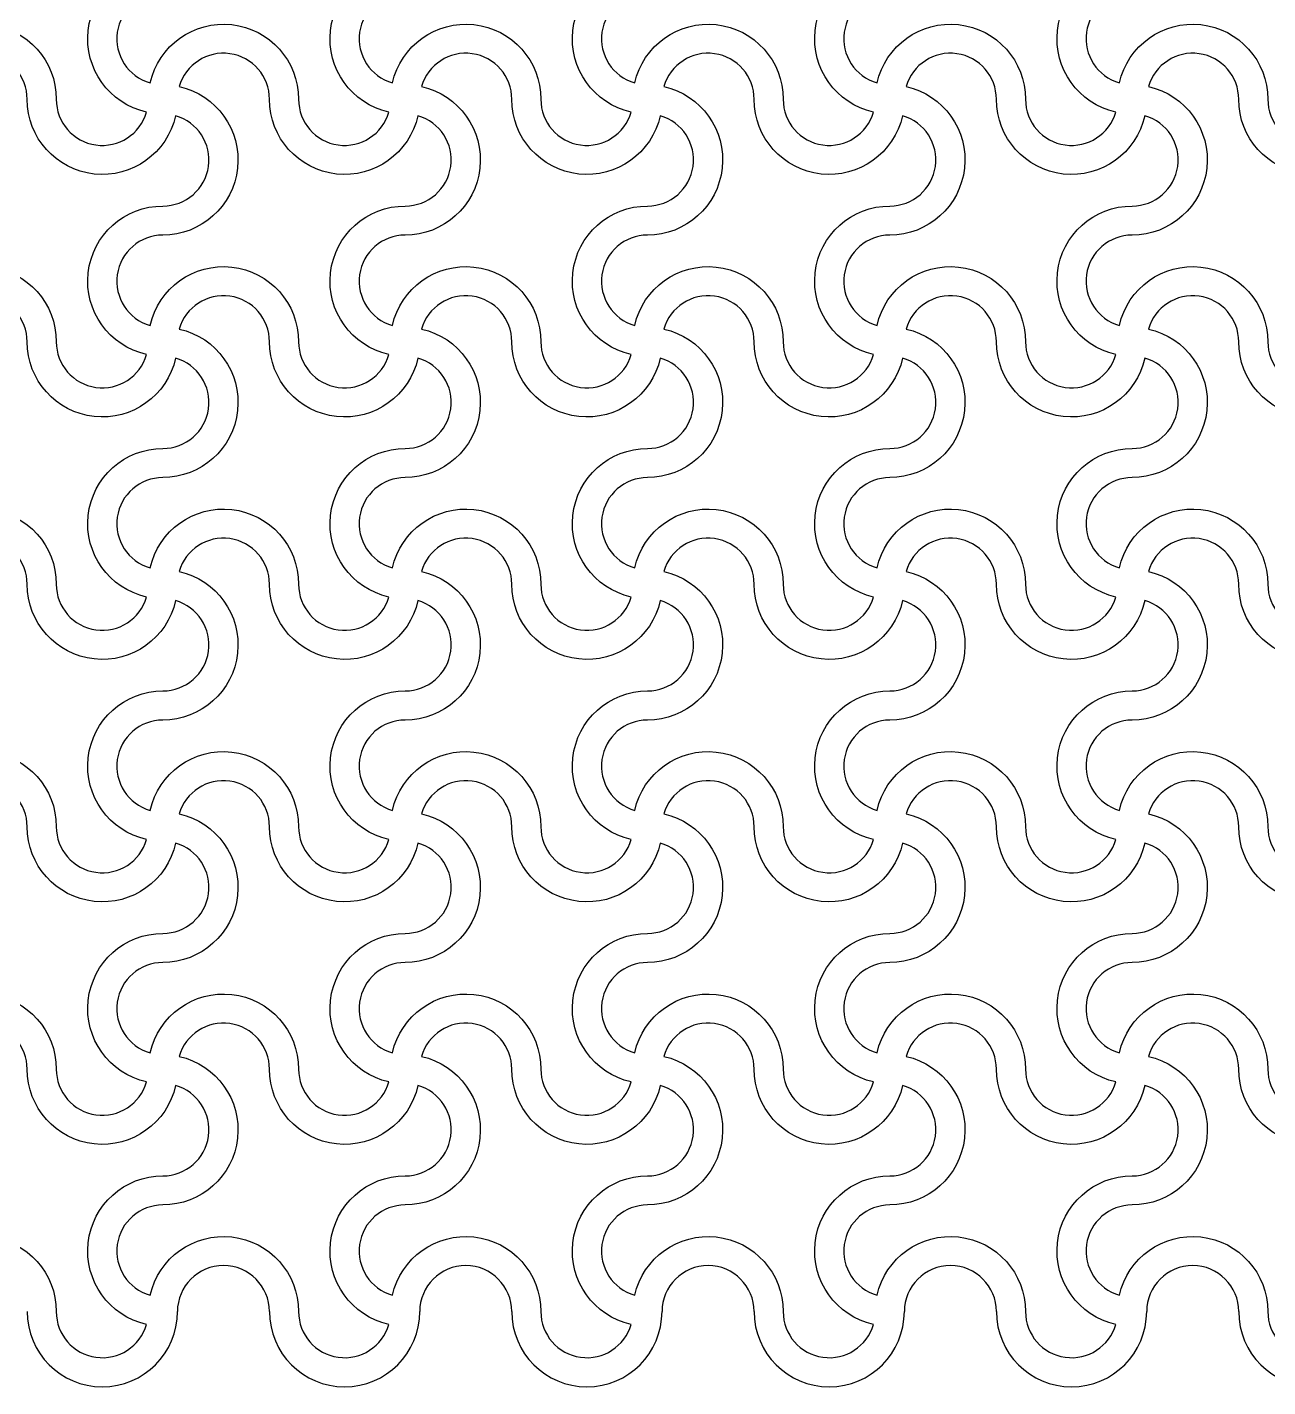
# Model space of a CAD drawing. Header units: millimetres. Extents: x 24 to 345, y 12 to 201.
# Drawn here: x 50.971 to 53.019, y 28.97 to 31.213 of the extents above; entities that cross this region are included whole.
import ezdxf

# ---------------------------------------------------------------- set-up
doc = ezdxf.new("R2010")
doc.units = ezdxf.units.MM
doc.header["$MEASUREMENT"] = 0
doc.layers.add('5th metal (rf+ground)', color=240, linetype='Continuous')

msp = doc.modelspace()

# ---------------------------------------------------------------- linework, layer by layer
at = {"layer": '5th metal (rf+ground)'}
for points in [[(51.21633, 31.46724, -0.8959788), (50.9713, 31.49421, 0.8687853), (50.82227, 31.51524, -0.8959788), (50.7953, 31.27021, 0.8687853), (50.77427, 31.12118, -0.8959788), (51.0193, 31.09421, 0.8687853), (51.16833, 31.07318, -0.8959788), (51.1953, 31.31821, 0.8687853)], [(51.21633, 31.46724, -0.8959788), (50.9713, 31.49421, 0.8687853), (50.82227, 31.51524, -0.8959788), (50.7953, 31.27021, 0.8687853), (50.77427, 31.12118, -0.8959788), (51.0193, 31.09421, 0.8687853), (51.16833, 31.07318, -0.8959788), (51.1953, 31.31821, 0.8687853)], [(51.21633, 31.46724, -0.8959788), (50.9713, 31.49421, 0.8687853), (50.82227, 31.51524, -0.8959788), (50.7953, 31.27021, 0.8687853), (50.77427, 31.12118, -0.8959788), (51.0193, 31.09421, 0.8687853), (51.16833, 31.07318, -0.8959788), (51.1953, 31.31821, 0.8687853)], [(51.21633, 31.46724, -0.8959788), (50.9713, 31.49421, 0.8687853), (50.82227, 31.51524, -0.8959788), (50.7953, 31.27021, 0.8687853), (50.77427, 31.12118, -0.8959788), (51.0193, 31.09421, 0.8687853), (51.16833, 31.07318, -0.8959788), (51.1953, 31.31821, 0.8687853)], [(51.61633, 31.46724, -0.8959788), (51.3713, 31.49421, 0.8687853), (51.22227, 31.51524, -0.8959788), (51.1953, 31.27021, 0.8687853), (51.17427, 31.12118, -0.8959788), (51.4193, 31.09421, 0.8687853), (51.56833, 31.07318, -0.8959788), (51.5953, 31.31821, 0.8687853)], [(51.61633, 31.46724, -0.8959788), (51.3713, 31.49421, 0.8687853), (51.22227, 31.51524, -0.8959788), (51.1953, 31.27021, 0.8687853), (51.17427, 31.12118, -0.8959788), (51.4193, 31.09421, 0.8687853), (51.56833, 31.07318, -0.8959788), (51.5953, 31.31821, 0.8687853)], [(51.61633, 31.46724, -0.8959788), (51.3713, 31.49421, 0.8687853), (51.22227, 31.51524, -0.8959788), (51.1953, 31.27021, 0.8687853), (51.17427, 31.12118, -0.8959788), (51.4193, 31.09421, 0.8687853), (51.56833, 31.07318, -0.8959788), (51.5953, 31.31821, 0.8687853)], [(51.61633, 31.46724, -0.8959788), (51.3713, 31.49421, 0.8687853), (51.22227, 31.51524, -0.8959788), (51.1953, 31.27021, 0.8687853), (51.17427, 31.12118, -0.8959788), (51.4193, 31.09421, 0.8687853), (51.56833, 31.07318, -0.8959788), (51.5953, 31.31821, 0.8687853)], [(52.01633, 31.46724, -0.8959788), (51.7713, 31.49421, 0.8687853), (51.62227, 31.51524, -0.8959788), (51.5953, 31.27021, 0.8687853), (51.57427, 31.12118, -0.8959788), (51.8193, 31.09421, 0.8687853), (51.96833, 31.07318, -0.8959788), (51.9953, 31.31821, 0.8687853)], [(52.01633, 31.46724, -0.8959788), (51.7713, 31.49421, 0.8687853), (51.62227, 31.51524, -0.8959788), (51.5953, 31.27021, 0.8687853), (51.57427, 31.12118, -0.8959788), (51.8193, 31.09421, 0.8687853), (51.96833, 31.07318, -0.8959788), (51.9953, 31.31821, 0.8687853)], [(52.01633, 31.46724, -0.8959788), (51.7713, 31.49421, 0.8687853), (51.62227, 31.51524, -0.8959788), (51.5953, 31.27021, 0.8687853), (51.57427, 31.12118, -0.8959788), (51.8193, 31.09421, 0.8687853), (51.96833, 31.07318, -0.8959788), (51.9953, 31.31821, 0.8687853)], [(52.01633, 31.46724, -0.8959788), (51.7713, 31.49421, 0.8687853), (51.62227, 31.51524, -0.8959788), (51.5953, 31.27021, 0.8687853), (51.57427, 31.12118, -0.8959788), (51.8193, 31.09421, 0.8687853), (51.96833, 31.07318, -0.8959788), (51.9953, 31.31821, 0.8687853)], [(52.41633, 31.46724, -0.8959788), (52.1713, 31.49421, 0.8687853), (52.02227, 31.51524, -0.8959788), (51.9953, 31.27021, 0.8687853), (51.97427, 31.12118, -0.8959788), (52.2193, 31.09421, 0.8687853), (52.36833, 31.07318, -0.8959788), (52.3953, 31.31821, 0.8687853)], [(52.41633, 31.46724, -0.8959788), (52.1713, 31.49421, 0.8687853), (52.02227, 31.51524, -0.8959788), (51.9953, 31.27021, 0.8687853), (51.97427, 31.12118, -0.8959788), (52.2193, 31.09421, 0.8687853), (52.36833, 31.07318, -0.8959788), (52.3953, 31.31821, 0.8687853)], [(52.41633, 31.46724, -0.8959788), (52.1713, 31.49421, 0.8687853), (52.02227, 31.51524, -0.8959788), (51.9953, 31.27021, 0.8687853), (51.97427, 31.12118, -0.8959788), (52.2193, 31.09421, 0.8687853), (52.36833, 31.07318, -0.8959788), (52.3953, 31.31821, 0.8687853)], [(52.41633, 31.46724, -0.8959788), (52.1713, 31.49421, 0.8687853), (52.02227, 31.51524, -0.8959788), (51.9953, 31.27021, 0.8687853), (51.97427, 31.12118, -0.8959788), (52.2193, 31.09421, 0.8687853), (52.36833, 31.07318, -0.8959788), (52.3953, 31.31821, 0.8687853)], [(52.81633, 31.46724, -0.8959788), (52.5713, 31.49421, 0.8687853), (52.42227, 31.51524, -0.8959788), (52.3953, 31.27021, 0.8687853), (52.37427, 31.12118, -0.8959788), (52.6193, 31.09421, 0.8687853), (52.76833, 31.07318, -0.8959788), (52.7953, 31.31821, 0.8687853)], [(52.81633, 31.46724, -0.8959788), (52.5713, 31.49421, 0.8687853), (52.42227, 31.51524, -0.8959788), (52.3953, 31.27021, 0.8687853), (52.37427, 31.12118, -0.8959788), (52.6193, 31.09421, 0.8687853), (52.76833, 31.07318, -0.8959788), (52.7953, 31.31821, 0.8687853)], [(52.81633, 31.46724, -0.8959788), (52.5713, 31.49421, 0.8687853), (52.42227, 31.51524, -0.8959788), (52.3953, 31.27021, 0.8687853), (52.37427, 31.12118, -0.8959788), (52.6193, 31.09421, 0.8687853), (52.76833, 31.07318, -0.8959788), (52.7953, 31.31821, 0.8687853)], [(52.81633, 31.46724, -0.8959788), (52.5713, 31.49421, 0.8687853), (52.42227, 31.51524, -0.8959788), (52.3953, 31.27021, 0.8687853), (52.37427, 31.12118, -0.8959788), (52.6193, 31.09421, 0.8687853), (52.76833, 31.07318, -0.8959788), (52.7953, 31.31821, 0.8687853)], [(53.21633, 31.46724, -0.8959788), (52.9713, 31.49421, 0.8687853), (52.82227, 31.51524, -0.8959788), (52.7953, 31.27021, 0.8687853), (52.77427, 31.12118, -0.8959788), (53.0193, 31.09421, 0.8687853), (53.16833, 31.07318, -0.8959788), (53.1953, 31.31821, 0.8687853)], [(53.21633, 31.46724, -0.8959788), (52.9713, 31.49421, 0.8687853), (52.82227, 31.51524, -0.8959788), (52.7953, 31.27021, 0.8687853), (52.77427, 31.12118, -0.8959788), (53.0193, 31.09421, 0.8687853), (53.16833, 31.07318, -0.8959788), (53.1953, 31.31821, 0.8687853)], [(53.21633, 31.46724, -0.8959788), (52.9713, 31.49421, 0.8687853), (52.82227, 31.51524, -0.8959788), (52.7953, 31.27021, 0.8687853), (52.77427, 31.12118, -0.8959788), (53.0193, 31.09421, 0.8687853), (53.16833, 31.07318, -0.8959788), (53.1953, 31.31821, 0.8687853)], [(53.21633, 31.46724, -0.8959788), (52.9713, 31.49421, 0.8687853), (52.82227, 31.51524, -0.8959788), (52.7953, 31.27021, 0.8687853), (52.77427, 31.12118, -0.8959788), (53.0193, 31.09421, 0.8687853), (53.16833, 31.07318, -0.8959788), (53.1953, 31.31821, 0.8687853)], [(51.21633, 31.06724, -0.8959788), (50.9713, 31.09421, 0.8687853), (50.82227, 31.11524, -0.8959788), (50.7953, 30.87021, 0.8687853), (50.77427, 30.72118, -0.8959788), (51.0193, 30.69421, 0.8687853), (51.16833, 30.67318, -0.8959788), (51.1953, 30.91821, 0.8687853)], [(51.21633, 31.06724, -0.8959788), (50.9713, 31.09421, 0.8687853), (50.82227, 31.11524, -0.8959788), (50.7953, 30.87021, 0.8687853), (50.77427, 30.72118, -0.8959788), (51.0193, 30.69421, 0.8687853), (51.16833, 30.67318, -0.8959788), (51.1953, 30.91821, 0.8687853)], [(51.21633, 31.06724, -0.8959788), (50.9713, 31.09421, 0.8687853), (50.82227, 31.11524, -0.8959788), (50.7953, 30.87021, 0.8687853), (50.77427, 30.72118, -0.8959788), (51.0193, 30.69421, 0.8687853), (51.16833, 30.67318, -0.8959788), (51.1953, 30.91821, 0.8687853)], [(51.21633, 31.06724, -0.8959788), (50.9713, 31.09421, 0.8687853), (50.82227, 31.11524, -0.8959788), (50.7953, 30.87021, 0.8687853), (50.77427, 30.72118, -0.8959788), (51.0193, 30.69421, 0.8687853), (51.16833, 30.67318, -0.8959788), (51.1953, 30.91821, 0.8687853)], [(51.61633, 31.06724, -0.8959788), (51.3713, 31.09421, 0.8687853), (51.22227, 31.11524, -0.8959788), (51.1953, 30.87021, 0.8687853), (51.17427, 30.72118, -0.8959788), (51.4193, 30.69421, 0.8687853), (51.56833, 30.67318, -0.8959788), (51.5953, 30.91821, 0.8687853)], [(51.61633, 31.06724, -0.8959788), (51.3713, 31.09421, 0.8687853), (51.22227, 31.11524, -0.8959788), (51.1953, 30.87021, 0.8687853), (51.17427, 30.72118, -0.8959788), (51.4193, 30.69421, 0.8687853), (51.56833, 30.67318, -0.8959788), (51.5953, 30.91821, 0.8687853)], [(51.61633, 31.06724, -0.8959788), (51.3713, 31.09421, 0.8687853), (51.22227, 31.11524, -0.8959788), (51.1953, 30.87021, 0.8687853), (51.17427, 30.72118, -0.8959788), (51.4193, 30.69421, 0.8687853), (51.56833, 30.67318, -0.8959788), (51.5953, 30.91821, 0.8687853)], [(51.61633, 31.06724, -0.8959788), (51.3713, 31.09421, 0.8687853), (51.22227, 31.11524, -0.8959788), (51.1953, 30.87021, 0.8687853), (51.17427, 30.72118, -0.8959788), (51.4193, 30.69421, 0.8687853), (51.56833, 30.67318, -0.8959788), (51.5953, 30.91821, 0.8687853)], [(52.01633, 31.06724, -0.8959788), (51.7713, 31.09421, 0.8687853), (51.62227, 31.11524, -0.8959788), (51.5953, 30.87021, 0.8687853), (51.57427, 30.72118, -0.8959788), (51.8193, 30.69421, 0.8687853), (51.96833, 30.67318, -0.8959788), (51.9953, 30.91821, 0.8687853)], [(52.01633, 31.06724, -0.8959788), (51.7713, 31.09421, 0.8687853), (51.62227, 31.11524, -0.8959788), (51.5953, 30.87021, 0.8687853), (51.57427, 30.72118, -0.8959788), (51.8193, 30.69421, 0.8687853), (51.96833, 30.67318, -0.8959788), (51.9953, 30.91821, 0.8687853)], [(52.01633, 31.06724, -0.8959788), (51.7713, 31.09421, 0.8687853), (51.62227, 31.11524, -0.8959788), (51.5953, 30.87021, 0.8687853), (51.57427, 30.72118, -0.8959788), (51.8193, 30.69421, 0.8687853), (51.96833, 30.67318, -0.8959788), (51.9953, 30.91821, 0.8687853)], [(52.01633, 31.06724, -0.8959788), (51.7713, 31.09421, 0.8687853), (51.62227, 31.11524, -0.8959788), (51.5953, 30.87021, 0.8687853), (51.57427, 30.72118, -0.8959788), (51.8193, 30.69421, 0.8687853), (51.96833, 30.67318, -0.8959788), (51.9953, 30.91821, 0.8687853)], [(52.41633, 31.06724, -0.8959788), (52.1713, 31.09421, 0.8687853), (52.02227, 31.11524, -0.8959788), (51.9953, 30.87021, 0.8687853), (51.97427, 30.72118, -0.8959788), (52.2193, 30.69421, 0.8687853), (52.36833, 30.67318, -0.8959788), (52.3953, 30.91821, 0.8687853)], [(52.41633, 31.06724, -0.8959788), (52.1713, 31.09421, 0.8687853), (52.02227, 31.11524, -0.8959788), (51.9953, 30.87021, 0.8687853), (51.97427, 30.72118, -0.8959788), (52.2193, 30.69421, 0.8687853), (52.36833, 30.67318, -0.8959788), (52.3953, 30.91821, 0.8687853)], [(52.41633, 31.06724, -0.8959788), (52.1713, 31.09421, 0.8687853), (52.02227, 31.11524, -0.8959788), (51.9953, 30.87021, 0.8687853), (51.97427, 30.72118, -0.8959788), (52.2193, 30.69421, 0.8687853), (52.36833, 30.67318, -0.8959788), (52.3953, 30.91821, 0.8687853)], [(52.41633, 31.06724, -0.8959788), (52.1713, 31.09421, 0.8687853), (52.02227, 31.11524, -0.8959788), (51.9953, 30.87021, 0.8687853), (51.97427, 30.72118, -0.8959788), (52.2193, 30.69421, 0.8687853), (52.36833, 30.67318, -0.8959788), (52.3953, 30.91821, 0.8687853)], [(52.81633, 31.06724, -0.8959788), (52.5713, 31.09421, 0.8687853), (52.42227, 31.11524, -0.8959788), (52.3953, 30.87021, 0.8687853), (52.37427, 30.72118, -0.8959788), (52.6193, 30.69421, 0.8687853), (52.76833, 30.67318, -0.8959788), (52.7953, 30.91821, 0.8687853)], [(52.81633, 31.06724, -0.8959788), (52.5713, 31.09421, 0.8687853), (52.42227, 31.11524, -0.8959788), (52.3953, 30.87021, 0.8687853), (52.37427, 30.72118, -0.8959788), (52.6193, 30.69421, 0.8687853), (52.76833, 30.67318, -0.8959788), (52.7953, 30.91821, 0.8687853)], [(52.81633, 31.06724, -0.8959788), (52.5713, 31.09421, 0.8687853), (52.42227, 31.11524, -0.8959788), (52.3953, 30.87021, 0.8687853), (52.37427, 30.72118, -0.8959788), (52.6193, 30.69421, 0.8687853), (52.76833, 30.67318, -0.8959788), (52.7953, 30.91821, 0.8687853)], [(52.81633, 31.06724, -0.8959788), (52.5713, 31.09421, 0.8687853), (52.42227, 31.11524, -0.8959788), (52.3953, 30.87021, 0.8687853), (52.37427, 30.72118, -0.8959788), (52.6193, 30.69421, 0.8687853), (52.76833, 30.67318, -0.8959788), (52.7953, 30.91821, 0.8687853)], [(53.21633, 31.06724, -0.8959788), (52.9713, 31.09421, 0.8687853), (52.82227, 31.11524, -0.8959788), (52.7953, 30.87021, 0.8687853), (52.77427, 30.72118, -0.8959788), (53.0193, 30.69421, 0.8687853), (53.16833, 30.67318, -0.8959788), (53.1953, 30.91821, 0.8687853)], [(53.21633, 31.06724, -0.8959788), (52.9713, 31.09421, 0.8687853), (52.82227, 31.11524, -0.8959788), (52.7953, 30.87021, 0.8687853), (52.77427, 30.72118, -0.8959788), (53.0193, 30.69421, 0.8687853), (53.16833, 30.67318, -0.8959788), (53.1953, 30.91821, 0.8687853)], [(53.21633, 31.06724, -0.8959788), (52.9713, 31.09421, 0.8687853), (52.82227, 31.11524, -0.8959788), (52.7953, 30.87021, 0.8687853), (52.77427, 30.72118, -0.8959788), (53.0193, 30.69421, 0.8687853), (53.16833, 30.67318, -0.8959788), (53.1953, 30.91821, 0.8687853)], [(53.21633, 31.06724, -0.8959788), (52.9713, 31.09421, 0.8687853), (52.82227, 31.11524, -0.8959788), (52.7953, 30.87021, 0.8687853), (52.77427, 30.72118, -0.8959788), (53.0193, 30.69421, 0.8687853), (53.16833, 30.67318, -0.8959788), (53.1953, 30.91821, 0.8687853)], [(51.21633, 30.66724, -0.8959788), (50.9713, 30.69421, 0.8687853), (50.82227, 30.71524, -0.8959788), (50.7953, 30.47021, 0.8687853), (50.77427, 30.32118, -0.8959788), (51.0193, 30.29421, 0.8687853), (51.16833, 30.27318, -0.8959788), (51.1953, 30.51821, 0.8687853)], [(51.21633, 30.66724, -0.8959788), (50.9713, 30.69421, 0.8687853), (50.82227, 30.71524, -0.8959788), (50.7953, 30.47021, 0.8687853), (50.77427, 30.32118, -0.8959788), (51.0193, 30.29421, 0.8687853), (51.16833, 30.27318, -0.8959788), (51.1953, 30.51821, 0.8687853)], [(51.21633, 30.66724, -0.8959788), (50.9713, 30.69421, 0.8687853), (50.82227, 30.71524, -0.8959788), (50.7953, 30.47021, 0.8687853), (50.77427, 30.32118, -0.8959788), (51.0193, 30.29421, 0.8687853), (51.16833, 30.27318, -0.8959788), (51.1953, 30.51821, 0.8687853)], [(51.21633, 30.66724, -0.8959788), (50.9713, 30.69421, 0.8687853), (50.82227, 30.71524, -0.8959788), (50.7953, 30.47021, 0.8687853), (50.77427, 30.32118, -0.8959788), (51.0193, 30.29421, 0.8687853), (51.16833, 30.27318, -0.8959788), (51.1953, 30.51821, 0.8687853)], [(51.61633, 30.66724, -0.8959788), (51.3713, 30.69421, 0.8687853), (51.22227, 30.71524, -0.8959788), (51.1953, 30.47021, 0.8687853), (51.17427, 30.32118, -0.8959788), (51.4193, 30.29421, 0.8687853), (51.56833, 30.27318, -0.8959788), (51.5953, 30.51821, 0.8687853)], [(51.61633, 30.66724, -0.8959788), (51.3713, 30.69421, 0.8687853), (51.22227, 30.71524, -0.8959788), (51.1953, 30.47021, 0.8687853), (51.17427, 30.32118, -0.8959788), (51.4193, 30.29421, 0.8687853), (51.56833, 30.27318, -0.8959788), (51.5953, 30.51821, 0.8687853)], [(51.61633, 30.66724, -0.8959788), (51.3713, 30.69421, 0.8687853), (51.22227, 30.71524, -0.8959788), (51.1953, 30.47021, 0.8687853), (51.17427, 30.32118, -0.8959788), (51.4193, 30.29421, 0.8687853), (51.56833, 30.27318, -0.8959788), (51.5953, 30.51821, 0.8687853)], [(51.61633, 30.66724, -0.8959788), (51.3713, 30.69421, 0.8687853), (51.22227, 30.71524, -0.8959788), (51.1953, 30.47021, 0.8687853), (51.17427, 30.32118, -0.8959788), (51.4193, 30.29421, 0.8687853), (51.56833, 30.27318, -0.8959788), (51.5953, 30.51821, 0.8687853)], [(52.01633, 30.66724, -0.8959788), (51.7713, 30.69421, 0.8687853), (51.62227, 30.71524, -0.8959788), (51.5953, 30.47021, 0.8687853), (51.57427, 30.32118, -0.8959788), (51.8193, 30.29421, 0.8687853), (51.96833, 30.27318, -0.8959788), (51.9953, 30.51821, 0.8687853)], [(52.01633, 30.66724, -0.8959788), (51.7713, 30.69421, 0.8687853), (51.62227, 30.71524, -0.8959788), (51.5953, 30.47021, 0.8687853), (51.57427, 30.32118, -0.8959788), (51.8193, 30.29421, 0.8687853), (51.96833, 30.27318, -0.8959788), (51.9953, 30.51821, 0.8687853)], [(52.01633, 30.66724, -0.8959788), (51.7713, 30.69421, 0.8687853), (51.62227, 30.71524, -0.8959788), (51.5953, 30.47021, 0.8687853), (51.57427, 30.32118, -0.8959788), (51.8193, 30.29421, 0.8687853), (51.96833, 30.27318, -0.8959788), (51.9953, 30.51821, 0.8687853)], [(52.01633, 30.66724, -0.8959788), (51.7713, 30.69421, 0.8687853), (51.62227, 30.71524, -0.8959788), (51.5953, 30.47021, 0.8687853), (51.57427, 30.32118, -0.8959788), (51.8193, 30.29421, 0.8687853), (51.96833, 30.27318, -0.8959788), (51.9953, 30.51821, 0.8687853)], [(52.41633, 30.66724, -0.8959788), (52.1713, 30.69421, 0.8687853), (52.02227, 30.71524, -0.8959788), (51.9953, 30.47021, 0.8687853), (51.97427, 30.32118, -0.8959788), (52.2193, 30.29421, 0.8687853), (52.36833, 30.27318, -0.8959788), (52.3953, 30.51821, 0.8687853)], [(52.41633, 30.66724, -0.8959788), (52.1713, 30.69421, 0.8687853), (52.02227, 30.71524, -0.8959788), (51.9953, 30.47021, 0.8687853), (51.97427, 30.32118, -0.8959788), (52.2193, 30.29421, 0.8687853), (52.36833, 30.27318, -0.8959788), (52.3953, 30.51821, 0.8687853)], [(52.41633, 30.66724, -0.8959788), (52.1713, 30.69421, 0.8687853), (52.02227, 30.71524, -0.8959788), (51.9953, 30.47021, 0.8687853), (51.97427, 30.32118, -0.8959788), (52.2193, 30.29421, 0.8687853), (52.36833, 30.27318, -0.8959788), (52.3953, 30.51821, 0.8687853)], [(52.41633, 30.66724, -0.8959788), (52.1713, 30.69421, 0.8687853), (52.02227, 30.71524, -0.8959788), (51.9953, 30.47021, 0.8687853), (51.97427, 30.32118, -0.8959788), (52.2193, 30.29421, 0.8687853), (52.36833, 30.27318, -0.8959788), (52.3953, 30.51821, 0.8687853)], [(52.81633, 30.66724, -0.8959788), (52.5713, 30.69421, 0.8687853), (52.42227, 30.71524, -0.8959788), (52.3953, 30.47021, 0.8687853), (52.37427, 30.32118, -0.8959788), (52.6193, 30.29421, 0.8687853), (52.76833, 30.27318, -0.8959788), (52.7953, 30.51821, 0.8687853)], [(52.81633, 30.66724, -0.8959788), (52.5713, 30.69421, 0.8687853), (52.42227, 30.71524, -0.8959788), (52.3953, 30.47021, 0.8687853), (52.37427, 30.32118, -0.8959788), (52.6193, 30.29421, 0.8687853), (52.76833, 30.27318, -0.8959788), (52.7953, 30.51821, 0.8687853)], [(52.81633, 30.66724, -0.8959788), (52.5713, 30.69421, 0.8687853), (52.42227, 30.71524, -0.8959788), (52.3953, 30.47021, 0.8687853), (52.37427, 30.32118, -0.8959788), (52.6193, 30.29421, 0.8687853), (52.76833, 30.27318, -0.8959788), (52.7953, 30.51821, 0.8687853)], [(52.81633, 30.66724, -0.8959788), (52.5713, 30.69421, 0.8687853), (52.42227, 30.71524, -0.8959788), (52.3953, 30.47021, 0.8687853), (52.37427, 30.32118, -0.8959788), (52.6193, 30.29421, 0.8687853), (52.76833, 30.27318, -0.8959788), (52.7953, 30.51821, 0.8687853)], [(53.21633, 30.66724, -0.8959788), (52.9713, 30.69421, 0.8687853), (52.82227, 30.71524, -0.8959788), (52.7953, 30.47021, 0.8687853), (52.77427, 30.32118, -0.8959788), (53.0193, 30.29421, 0.8687853), (53.16833, 30.27318, -0.8959788), (53.1953, 30.51821, 0.8687853)], [(53.21633, 30.66724, -0.8959788), (52.9713, 30.69421, 0.8687853), (52.82227, 30.71524, -0.8959788), (52.7953, 30.47021, 0.8687853), (52.77427, 30.32118, -0.8959788), (53.0193, 30.29421, 0.8687853), (53.16833, 30.27318, -0.8959788), (53.1953, 30.51821, 0.8687853)], [(53.21633, 30.66724, -0.8959788), (52.9713, 30.69421, 0.8687853), (52.82227, 30.71524, -0.8959788), (52.7953, 30.47021, 0.8687853), (52.77427, 30.32118, -0.8959788), (53.0193, 30.29421, 0.8687853), (53.16833, 30.27318, -0.8959788), (53.1953, 30.51821, 0.8687853)], [(53.21633, 30.66724, -0.8959788), (52.9713, 30.69421, 0.8687853), (52.82227, 30.71524, -0.8959788), (52.7953, 30.47021, 0.8687853), (52.77427, 30.32118, -0.8959788), (53.0193, 30.29421, 0.8687853), (53.16833, 30.27318, -0.8959788), (53.1953, 30.51821, 0.8687853)], [(51.21633, 30.26724, -0.8959788), (50.9713, 30.29421, 0.8687853), (50.82227, 30.31524, -0.8959788), (50.7953, 30.07021, 0.8687853), (50.77427, 29.92118, -0.8959788), (51.0193, 29.89421, 0.8687853), (51.16833, 29.87318, -0.8959788), (51.1953, 30.11821, 0.8687853)], [(51.21633, 30.26724, -0.8959788), (50.9713, 30.29421, 0.8687853), (50.82227, 30.31524, -0.8959788), (50.7953, 30.07021, 0.8687853), (50.77427, 29.92118, -0.8959788), (51.0193, 29.89421, 0.8687853), (51.16833, 29.87318, -0.8959788), (51.1953, 30.11821, 0.8687853)], [(51.21633, 30.26724, -0.8959788), (50.9713, 30.29421, 0.8687853), (50.82227, 30.31524, -0.8959788), (50.7953, 30.07021, 0.8687853), (50.77427, 29.92118, -0.8959788), (51.0193, 29.89421, 0.8687853), (51.16833, 29.87318, -0.8959788), (51.1953, 30.11821, 0.8687853)], [(51.21633, 30.26724, -0.8959788), (50.9713, 30.29421, 0.8687853), (50.82227, 30.31524, -0.8959788), (50.7953, 30.07021, 0.8687853), (50.77427, 29.92118, -0.8959788), (51.0193, 29.89421, 0.8687853), (51.16833, 29.87318, -0.8959788), (51.1953, 30.11821, 0.8687853)], [(51.61633, 30.26724, -0.8959788), (51.3713, 30.29421, 0.8687853), (51.22227, 30.31524, -0.8959788), (51.1953, 30.07021, 0.8687853), (51.17427, 29.92118, -0.8959788), (51.4193, 29.89421, 0.8687853), (51.56833, 29.87318, -0.8959788), (51.5953, 30.11821, 0.8687853)], [(51.61633, 30.26724, -0.8959788), (51.3713, 30.29421, 0.8687853), (51.22227, 30.31524, -0.8959788), (51.1953, 30.07021, 0.8687853), (51.17427, 29.92118, -0.8959788), (51.4193, 29.89421, 0.8687853), (51.56833, 29.87318, -0.8959788), (51.5953, 30.11821, 0.8687853)], [(51.61633, 30.26724, -0.8959788), (51.3713, 30.29421, 0.8687853), (51.22227, 30.31524, -0.8959788), (51.1953, 30.07021, 0.8687853), (51.17427, 29.92118, -0.8959788), (51.4193, 29.89421, 0.8687853), (51.56833, 29.87318, -0.8959788), (51.5953, 30.11821, 0.8687853)], [(51.61633, 30.26724, -0.8959788), (51.3713, 30.29421, 0.8687853), (51.22227, 30.31524, -0.8959788), (51.1953, 30.07021, 0.8687853), (51.17427, 29.92118, -0.8959788), (51.4193, 29.89421, 0.8687853), (51.56833, 29.87318, -0.8959788), (51.5953, 30.11821, 0.8687853)], [(52.01633, 30.26724, -0.8959788), (51.7713, 30.29421, 0.8687853), (51.62227, 30.31524, -0.8959788), (51.5953, 30.07021, 0.8687853), (51.57427, 29.92118, -0.8959788), (51.8193, 29.89421, 0.8687853), (51.96833, 29.87318, -0.8959788), (51.9953, 30.11821, 0.8687853)], [(52.01633, 30.26724, -0.8959788), (51.7713, 30.29421, 0.8687853), (51.62227, 30.31524, -0.8959788), (51.5953, 30.07021, 0.8687853), (51.57427, 29.92118, -0.8959788), (51.8193, 29.89421, 0.8687853), (51.96833, 29.87318, -0.8959788), (51.9953, 30.11821, 0.8687853)], [(52.01633, 30.26724, -0.8959788), (51.7713, 30.29421, 0.8687853), (51.62227, 30.31524, -0.8959788), (51.5953, 30.07021, 0.8687853), (51.57427, 29.92118, -0.8959788), (51.8193, 29.89421, 0.8687853), (51.96833, 29.87318, -0.8959788), (51.9953, 30.11821, 0.8687853)], [(52.01633, 30.26724, -0.8959788), (51.7713, 30.29421, 0.8687853), (51.62227, 30.31524, -0.8959788), (51.5953, 30.07021, 0.8687853), (51.57427, 29.92118, -0.8959788), (51.8193, 29.89421, 0.8687853), (51.96833, 29.87318, -0.8959788), (51.9953, 30.11821, 0.8687853)], [(52.41633, 30.26724, -0.8959788), (52.1713, 30.29421, 0.8687853), (52.02227, 30.31524, -0.8959788), (51.9953, 30.07021, 0.8687853), (51.97427, 29.92118, -0.8959788), (52.2193, 29.89421, 0.8687853), (52.36833, 29.87318, -0.8959788), (52.3953, 30.11821, 0.8687853)], [(52.41633, 30.26724, -0.8959788), (52.1713, 30.29421, 0.8687853), (52.02227, 30.31524, -0.8959788), (51.9953, 30.07021, 0.8687853), (51.97427, 29.92118, -0.8959788), (52.2193, 29.89421, 0.8687853), (52.36833, 29.87318, -0.8959788), (52.3953, 30.11821, 0.8687853)], [(52.41633, 30.26724, -0.8959788), (52.1713, 30.29421, 0.8687853), (52.02227, 30.31524, -0.8959788), (51.9953, 30.07021, 0.8687853), (51.97427, 29.92118, -0.8959788), (52.2193, 29.89421, 0.8687853), (52.36833, 29.87318, -0.8959788), (52.3953, 30.11821, 0.8687853)], [(52.41633, 30.26724, -0.8959788), (52.1713, 30.29421, 0.8687853), (52.02227, 30.31524, -0.8959788), (51.9953, 30.07021, 0.8687853), (51.97427, 29.92118, -0.8959788), (52.2193, 29.89421, 0.8687853), (52.36833, 29.87318, -0.8959788), (52.3953, 30.11821, 0.8687853)], [(52.81633, 30.26724, -0.8959788), (52.5713, 30.29421, 0.8687853), (52.42227, 30.31524, -0.8959788), (52.3953, 30.07021, 0.8687853), (52.37427, 29.92118, -0.8959788), (52.6193, 29.89421, 0.8687853), (52.76833, 29.87318, -0.8959788), (52.7953, 30.11821, 0.8687853)], [(52.81633, 30.26724, -0.8959788), (52.5713, 30.29421, 0.8687853), (52.42227, 30.31524, -0.8959788), (52.3953, 30.07021, 0.8687853), (52.37427, 29.92118, -0.8959788), (52.6193, 29.89421, 0.8687853), (52.76833, 29.87318, -0.8959788), (52.7953, 30.11821, 0.8687853)], [(52.81633, 30.26724, -0.8959788), (52.5713, 30.29421, 0.8687853), (52.42227, 30.31524, -0.8959788), (52.3953, 30.07021, 0.8687853), (52.37427, 29.92118, -0.8959788), (52.6193, 29.89421, 0.8687853), (52.76833, 29.87318, -0.8959788), (52.7953, 30.11821, 0.8687853)], [(52.81633, 30.26724, -0.8959788), (52.5713, 30.29421, 0.8687853), (52.42227, 30.31524, -0.8959788), (52.3953, 30.07021, 0.8687853), (52.37427, 29.92118, -0.8959788), (52.6193, 29.89421, 0.8687853), (52.76833, 29.87318, -0.8959788), (52.7953, 30.11821, 0.8687853)], [(53.21633, 30.26724, -0.8959788), (52.9713, 30.29421, 0.8687853), (52.82227, 30.31524, -0.8959788), (52.7953, 30.07021, 0.8687853), (52.77427, 29.92118, -0.8959788), (53.0193, 29.89421, 0.8687853), (53.16833, 29.87318, -0.8959788), (53.1953, 30.11821, 0.8687853)], [(53.21633, 30.26724, -0.8959788), (52.9713, 30.29421, 0.8687853), (52.82227, 30.31524, -0.8959788), (52.7953, 30.07021, 0.8687853), (52.77427, 29.92118, -0.8959788), (53.0193, 29.89421, 0.8687853), (53.16833, 29.87318, -0.8959788), (53.1953, 30.11821, 0.8687853)], [(53.21633, 30.26724, -0.8959788), (52.9713, 30.29421, 0.8687853), (52.82227, 30.31524, -0.8959788), (52.7953, 30.07021, 0.8687853), (52.77427, 29.92118, -0.8959788), (53.0193, 29.89421, 0.8687853), (53.16833, 29.87318, -0.8959788), (53.1953, 30.11821, 0.8687853)], [(53.21633, 30.26724, -0.8959788), (52.9713, 30.29421, 0.8687853), (52.82227, 30.31524, -0.8959788), (52.7953, 30.07021, 0.8687853), (52.77427, 29.92118, -0.8959788), (53.0193, 29.89421, 0.8687853), (53.16833, 29.87318, -0.8959788), (53.1953, 30.11821, 0.8687853)], [(51.21633, 29.86724, -0.8959788), (50.9713, 29.89421, 0.8687853), (50.82227, 29.91524, -0.8959788), (50.7953, 29.67021, 0.8687853), (50.77427, 29.52118, -0.8959788), (51.0193, 29.49421, 0.8687853), (51.16833, 29.47318, -0.8959788), (51.1953, 29.71821, 0.8687853)], [(51.21633, 29.86724, -0.8959788), (50.9713, 29.89421, 0.8687853), (50.82227, 29.91524, -0.8959788), (50.7953, 29.67021, 0.8687853), (50.77427, 29.52118, -0.8959788), (51.0193, 29.49421, 0.8687853), (51.16833, 29.47318, -0.8959788), (51.1953, 29.71821, 0.8687853)], [(51.21633, 29.86724, -0.8959788), (50.9713, 29.89421, 0.8687853), (50.82227, 29.91524, -0.8959788), (50.7953, 29.67021, 0.8687853), (50.77427, 29.52118, -0.8959788), (51.0193, 29.49421, 0.8687853), (51.16833, 29.47318, -0.8959788), (51.1953, 29.71821, 0.8687853)], [(51.21633, 29.86724, -0.8959788), (50.9713, 29.89421, 0.8687853), (50.82227, 29.91524, -0.8959788), (50.7953, 29.67021, 0.8687853), (50.77427, 29.52118, -0.8959788), (51.0193, 29.49421, 0.8687853), (51.16833, 29.47318, -0.8959788), (51.1953, 29.71821, 0.8687853)], [(51.61633, 29.86724, -0.8959788), (51.3713, 29.89421, 0.8687853), (51.22227, 29.91524, -0.8959788), (51.1953, 29.67021, 0.8687853), (51.17427, 29.52118, -0.8959788), (51.4193, 29.49421, 0.8687853), (51.56833, 29.47318, -0.8959788), (51.5953, 29.71821, 0.8687853)], [(51.61633, 29.86724, -0.8959788), (51.3713, 29.89421, 0.8687853), (51.22227, 29.91524, -0.8959788), (51.1953, 29.67021, 0.8687853), (51.17427, 29.52118, -0.8959788), (51.4193, 29.49421, 0.8687853), (51.56833, 29.47318, -0.8959788), (51.5953, 29.71821, 0.8687853)], [(51.61633, 29.86724, -0.8959788), (51.3713, 29.89421, 0.8687853), (51.22227, 29.91524, -0.8959788), (51.1953, 29.67021, 0.8687853), (51.17427, 29.52118, -0.8959788), (51.4193, 29.49421, 0.8687853), (51.56833, 29.47318, -0.8959788), (51.5953, 29.71821, 0.8687853)], [(51.61633, 29.86724, -0.8959788), (51.3713, 29.89421, 0.8687853), (51.22227, 29.91524, -0.8959788), (51.1953, 29.67021, 0.8687853), (51.17427, 29.52118, -0.8959788), (51.4193, 29.49421, 0.8687853), (51.56833, 29.47318, -0.8959788), (51.5953, 29.71821, 0.8687853)], [(52.01633, 29.86724, -0.8959788), (51.7713, 29.89421, 0.8687853), (51.62227, 29.91524, -0.8959788), (51.5953, 29.67021, 0.8687853), (51.57427, 29.52118, -0.8959788), (51.8193, 29.49421, 0.8687853), (51.96833, 29.47318, -0.8959788), (51.9953, 29.71821, 0.8687853)], [(52.01633, 29.86724, -0.8959788), (51.7713, 29.89421, 0.8687853), (51.62227, 29.91524, -0.8959788), (51.5953, 29.67021, 0.8687853), (51.57427, 29.52118, -0.8959788), (51.8193, 29.49421, 0.8687853), (51.96833, 29.47318, -0.8959788), (51.9953, 29.71821, 0.8687853)], [(52.01633, 29.86724, -0.8959788), (51.7713, 29.89421, 0.8687853), (51.62227, 29.91524, -0.8959788), (51.5953, 29.67021, 0.8687853), (51.57427, 29.52118, -0.8959788), (51.8193, 29.49421, 0.8687853), (51.96833, 29.47318, -0.8959788), (51.9953, 29.71821, 0.8687853)], [(52.01633, 29.86724, -0.8959788), (51.7713, 29.89421, 0.8687853), (51.62227, 29.91524, -0.8959788), (51.5953, 29.67021, 0.8687853), (51.57427, 29.52118, -0.8959788), (51.8193, 29.49421, 0.8687853), (51.96833, 29.47318, -0.8959788), (51.9953, 29.71821, 0.8687853)], [(52.41633, 29.86724, -0.8959788), (52.1713, 29.89421, 0.8687853), (52.02227, 29.91524, -0.8959788), (51.9953, 29.67021, 0.8687853), (51.97427, 29.52118, -0.8959788), (52.2193, 29.49421, 0.8687853), (52.36833, 29.47318, -0.8959788), (52.3953, 29.71821, 0.8687853)], [(52.41633, 29.86724, -0.8959788), (52.1713, 29.89421, 0.8687853), (52.02227, 29.91524, -0.8959788), (51.9953, 29.67021, 0.8687853), (51.97427, 29.52118, -0.8959788), (52.2193, 29.49421, 0.8687853), (52.36833, 29.47318, -0.8959788), (52.3953, 29.71821, 0.8687853)], [(52.41633, 29.86724, -0.8959788), (52.1713, 29.89421, 0.8687853), (52.02227, 29.91524, -0.8959788), (51.9953, 29.67021, 0.8687853), (51.97427, 29.52118, -0.8959788), (52.2193, 29.49421, 0.8687853), (52.36833, 29.47318, -0.8959788), (52.3953, 29.71821, 0.8687853)], [(52.41633, 29.86724, -0.8959788), (52.1713, 29.89421, 0.8687853), (52.02227, 29.91524, -0.8959788), (51.9953, 29.67021, 0.8687853), (51.97427, 29.52118, -0.8959788), (52.2193, 29.49421, 0.8687853), (52.36833, 29.47318, -0.8959788), (52.3953, 29.71821, 0.8687853)], [(52.81633, 29.86724, -0.8959788), (52.5713, 29.89421, 0.8687853), (52.42227, 29.91524, -0.8959788), (52.3953, 29.67021, 0.8687853), (52.37427, 29.52118, -0.8959788), (52.6193, 29.49421, 0.8687853), (52.76833, 29.47318, -0.8959788), (52.7953, 29.71821, 0.8687853)], [(52.81633, 29.86724, -0.8959788), (52.5713, 29.89421, 0.8687853), (52.42227, 29.91524, -0.8959788), (52.3953, 29.67021, 0.8687853), (52.37427, 29.52118, -0.8959788), (52.6193, 29.49421, 0.8687853), (52.76833, 29.47318, -0.8959788), (52.7953, 29.71821, 0.8687853)], [(52.81633, 29.86724, -0.8959788), (52.5713, 29.89421, 0.8687853), (52.42227, 29.91524, -0.8959788), (52.3953, 29.67021, 0.8687853), (52.37427, 29.52118, -0.8959788), (52.6193, 29.49421, 0.8687853), (52.76833, 29.47318, -0.8959788), (52.7953, 29.71821, 0.8687853)], [(52.81633, 29.86724, -0.8959788), (52.5713, 29.89421, 0.8687853), (52.42227, 29.91524, -0.8959788), (52.3953, 29.67021, 0.8687853), (52.37427, 29.52118, -0.8959788), (52.6193, 29.49421, 0.8687853), (52.76833, 29.47318, -0.8959788), (52.7953, 29.71821, 0.8687853)], [(53.21633, 29.86724, -0.8959788), (52.9713, 29.89421, 0.8687853), (52.82227, 29.91524, -0.8959788), (52.7953, 29.67021, 0.8687853), (52.77427, 29.52118, -0.8959788), (53.0193, 29.49421, 0.8687853), (53.16833, 29.47318, -0.8959788), (53.1953, 29.71821, 0.8687853)], [(53.21633, 29.86724, -0.8959788), (52.9713, 29.89421, 0.8687853), (52.82227, 29.91524, -0.8959788), (52.7953, 29.67021, 0.8687853), (52.77427, 29.52118, -0.8959788), (53.0193, 29.49421, 0.8687853), (53.16833, 29.47318, -0.8959788), (53.1953, 29.71821, 0.8687853)], [(53.21633, 29.86724, -0.8959788), (52.9713, 29.89421, 0.8687853), (52.82227, 29.91524, -0.8959788), (52.7953, 29.67021, 0.8687853), (52.77427, 29.52118, -0.8959788), (53.0193, 29.49421, 0.8687853), (53.16833, 29.47318, -0.8959788), (53.1953, 29.71821, 0.8687853)], [(53.21633, 29.86724, -0.8959788), (52.9713, 29.89421, 0.8687853), (52.82227, 29.91524, -0.8959788), (52.7953, 29.67021, 0.8687853), (52.77427, 29.52118, -0.8959788), (53.0193, 29.49421, 0.8687853), (53.16833, 29.47318, -0.8959788), (53.1953, 29.71821, 0.8687853)], [(51.21633, 29.46724, -0.8959788), (50.9713, 29.49421, 0.8687853), (50.82227, 29.51524, -0.8959788), (50.7953, 29.27021, 0.8687853), (50.77427, 29.12118, -0.8959788), (51.0193, 29.09421, 0.8687853), (51.16833, 29.07318, -0.8959788), (51.1953, 29.31821, 0.8687853)], [(51.21633, 29.46724, -0.8959788), (50.9713, 29.49421, 0.8687853), (50.82227, 29.51524, -0.8959788), (50.7953, 29.27021, 0.8687853), (50.77427, 29.12118, -0.8959788), (51.0193, 29.09421, 0.8687853), (51.16833, 29.07318, -0.8959788), (51.1953, 29.31821, 0.8687853)], [(51.21633, 29.46724, -0.8959788), (50.9713, 29.49421, 0.8687853), (50.82227, 29.51524, -0.8959788), (50.7953, 29.27021, 0.8687853), (50.77427, 29.12118, -0.8959788), (51.0193, 29.09421, 0.8687853), (51.16833, 29.07318, -0.8959788), (51.1953, 29.31821, 0.8687853)], [(51.21633, 29.46724, -0.8959788), (50.9713, 29.49421, 0.8687853), (50.82227, 29.51524, -0.8959788), (50.7953, 29.27021, 0.8687853), (50.77427, 29.12118, -0.8959788), (51.0193, 29.09421, 0.8687853), (51.16833, 29.07318, -0.8959788), (51.1953, 29.31821, 0.8687853)], [(51.61633, 29.46724, -0.8959788), (51.3713, 29.49421, 0.8687853), (51.22227, 29.51524, -0.8959788), (51.1953, 29.27021, 0.8687853), (51.17427, 29.12118, -0.8959788), (51.4193, 29.09421, 0.8687853), (51.56833, 29.07318, -0.8959788), (51.5953, 29.31821, 0.8687853)], [(51.61633, 29.46724, -0.8959788), (51.3713, 29.49421, 0.8687853), (51.22227, 29.51524, -0.8959788), (51.1953, 29.27021, 0.8687853), (51.17427, 29.12118, -0.8959788), (51.4193, 29.09421, 0.8687853), (51.56833, 29.07318, -0.8959788), (51.5953, 29.31821, 0.8687853)], [(51.61633, 29.46724, -0.8959788), (51.3713, 29.49421, 0.8687853), (51.22227, 29.51524, -0.8959788), (51.1953, 29.27021, 0.8687853), (51.17427, 29.12118, -0.8959788), (51.4193, 29.09421, 0.8687853), (51.56833, 29.07318, -0.8959788), (51.5953, 29.31821, 0.8687853)], [(51.61633, 29.46724, -0.8959788), (51.3713, 29.49421, 0.8687853), (51.22227, 29.51524, -0.8959788), (51.1953, 29.27021, 0.8687853), (51.17427, 29.12118, -0.8959788), (51.4193, 29.09421, 0.8687853), (51.56833, 29.07318, -0.8959788), (51.5953, 29.31821, 0.8687853)], [(52.01633, 29.46724, -0.8959788), (51.7713, 29.49421, 0.8687853), (51.62227, 29.51524, -0.8959788), (51.5953, 29.27021, 0.8687853), (51.57427, 29.12118, -0.8959788), (51.8193, 29.09421, 0.8687853), (51.96833, 29.07318, -0.8959788), (51.9953, 29.31821, 0.8687853)], [(52.01633, 29.46724, -0.8959788), (51.7713, 29.49421, 0.8687853), (51.62227, 29.51524, -0.8959788), (51.5953, 29.27021, 0.8687853), (51.57427, 29.12118, -0.8959788), (51.8193, 29.09421, 0.8687853), (51.96833, 29.07318, -0.8959788), (51.9953, 29.31821, 0.8687853)], [(52.01633, 29.46724, -0.8959788), (51.7713, 29.49421, 0.8687853), (51.62227, 29.51524, -0.8959788), (51.5953, 29.27021, 0.8687853), (51.57427, 29.12118, -0.8959788), (51.8193, 29.09421, 0.8687853), (51.96833, 29.07318, -0.8959788), (51.9953, 29.31821, 0.8687853)], [(52.01633, 29.46724, -0.8959788), (51.7713, 29.49421, 0.8687853), (51.62227, 29.51524, -0.8959788), (51.5953, 29.27021, 0.8687853), (51.57427, 29.12118, -0.8959788), (51.8193, 29.09421, 0.8687853), (51.96833, 29.07318, -0.8959788), (51.9953, 29.31821, 0.8687853)], [(52.41633, 29.46724, -0.8959788), (52.1713, 29.49421, 0.8687853), (52.02227, 29.51524, -0.8959788), (51.9953, 29.27021, 0.8687853), (51.97427, 29.12118, -0.8959788), (52.2193, 29.09421, 0.8687853), (52.36833, 29.07318, -0.8959788), (52.3953, 29.31821, 0.8687853)], [(52.41633, 29.46724, -0.8959788), (52.1713, 29.49421, 0.8687853), (52.02227, 29.51524, -0.8959788), (51.9953, 29.27021, 0.8687853), (51.97427, 29.12118, -0.8959788), (52.2193, 29.09421, 0.8687853), (52.36833, 29.07318, -0.8959788), (52.3953, 29.31821, 0.8687853)], [(52.41633, 29.46724, -0.8959788), (52.1713, 29.49421, 0.8687853), (52.02227, 29.51524, -0.8959788), (51.9953, 29.27021, 0.8687853), (51.97427, 29.12118, -0.8959788), (52.2193, 29.09421, 0.8687853), (52.36833, 29.07318, -0.8959788), (52.3953, 29.31821, 0.8687853)], [(52.41633, 29.46724, -0.8959788), (52.1713, 29.49421, 0.8687853), (52.02227, 29.51524, -0.8959788), (51.9953, 29.27021, 0.8687853), (51.97427, 29.12118, -0.8959788), (52.2193, 29.09421, 0.8687853), (52.36833, 29.07318, -0.8959788), (52.3953, 29.31821, 0.8687853)], [(52.81633, 29.46724, -0.8959788), (52.5713, 29.49421, 0.8687853), (52.42227, 29.51524, -0.8959788), (52.3953, 29.27021, 0.8687853), (52.37427, 29.12118, -0.8959788), (52.6193, 29.09421, 0.8687853), (52.76833, 29.07318, -0.8959788), (52.7953, 29.31821, 0.8687853)], [(52.81633, 29.46724, -0.8959788), (52.5713, 29.49421, 0.8687853), (52.42227, 29.51524, -0.8959788), (52.3953, 29.27021, 0.8687853), (52.37427, 29.12118, -0.8959788), (52.6193, 29.09421, 0.8687853), (52.76833, 29.07318, -0.8959788), (52.7953, 29.31821, 0.8687853)], [(52.81633, 29.46724, -0.8959788), (52.5713, 29.49421, 0.8687853), (52.42227, 29.51524, -0.8959788), (52.3953, 29.27021, 0.8687853), (52.37427, 29.12118, -0.8959788), (52.6193, 29.09421, 0.8687853), (52.76833, 29.07318, -0.8959788), (52.7953, 29.31821, 0.8687853)], [(52.81633, 29.46724, -0.8959788), (52.5713, 29.49421, 0.8687853), (52.42227, 29.51524, -0.8959788), (52.3953, 29.27021, 0.8687853), (52.37427, 29.12118, -0.8959788), (52.6193, 29.09421, 0.8687853), (52.76833, 29.07318, -0.8959788), (52.7953, 29.31821, 0.8687853)], [(53.21633, 29.46724, -0.8959788), (52.9713, 29.49421, 0.8687853), (52.82227, 29.51524, -0.8959788), (52.7953, 29.27021, 0.8687853), (52.77427, 29.12118, -0.8959788), (53.0193, 29.09421, 0.8687853), (53.16833, 29.07318, -0.8959788), (53.1953, 29.31821, 0.8687853)], [(53.21633, 29.46724, -0.8959788), (52.9713, 29.49421, 0.8687853), (52.82227, 29.51524, -0.8959788), (52.7953, 29.27021, 0.8687853), (52.77427, 29.12118, -0.8959788), (53.0193, 29.09421, 0.8687853), (53.16833, 29.07318, -0.8959788), (53.1953, 29.31821, 0.8687853)], [(53.21633, 29.46724, -0.8959788), (52.9713, 29.49421, 0.8687853), (52.82227, 29.51524, -0.8959788), (52.7953, 29.27021, 0.8687853), (52.77427, 29.12118, -0.8959788), (53.0193, 29.09421, 0.8687853), (53.16833, 29.07318, -0.8959788), (53.1953, 29.31821, 0.8687853)], [(53.21633, 29.46724, -0.8959788), (52.9713, 29.49421, 0.8687853), (52.82227, 29.51524, -0.8959788), (52.7953, 29.27021, 0.8687853), (52.77427, 29.12118, -0.8959788), (53.0193, 29.09421, 0.8687853), (53.16833, 29.07318, -0.8959788), (53.1953, 29.31821, 0.8687853)]]:
    msp.add_lwpolyline(points, format="xyb", close=True, dxfattribs=at)
for centre, radius, start, end in [((51.2953, 29.09421), 0.076, 0, 180), ((51.2953, 29.09421), 0.076, 0, 180), ((51.2953, 29.09421), 0.076, 0, 180), ((51.2953, 29.09421), 0.076, 0, 180), ((51.6953, 29.09421), 0.076, 0, 180), ((51.6953, 29.09421), 0.076, 0, 180), ((51.6953, 29.09421), 0.076, 0, 180), ((51.6953, 29.09421), 0.076, 0, 180), ((52.0953, 29.09421), 0.076, 0, 180), ((52.0953, 29.09421), 0.076, 0, 180), ((52.0953, 29.09421), 0.076, 0, 180), ((52.0953, 29.09421), 0.076, 0, 180), ((52.4953, 29.09421), 0.076, 0, 180), ((52.4953, 29.09421), 0.076, 0, 180), ((52.4953, 29.09421), 0.076, 0, 180), ((52.4953, 29.09421), 0.076, 0, 180), ((52.8953, 29.09421), 0.076, 0, 180), ((52.8953, 29.09421), 0.076, 0, 180), ((52.8953, 29.09421), 0.076, 0, 180), ((52.8953, 29.09421), 0.076, 0, 180), ((51.0953, 29.09421), 0.124, 180, 0), ((51.0953, 29.09421), 0.124, 180, 0), ((51.0953, 29.09421), 0.124, 180, 0), ((51.0953, 29.09421), 0.124, 180, 0), ((51.4953, 29.09421), 0.124, 180, 0), ((51.4953, 29.09421), 0.124, 180, 0), ((51.4953, 29.09421), 0.124, 180, 0), ((51.4953, 29.09421), 0.124, 180, 0), ((51.8953, 29.09421), 0.124, 180, 0), ((51.8953, 29.09421), 0.124, 180, 0), ((51.8953, 29.09421), 0.124, 180, 0), ((51.8953, 29.09421), 0.124, 180, 0), ((52.2953, 29.09421), 0.124, 180, 0), ((52.2953, 29.09421), 0.124, 180, 0), ((52.2953, 29.09421), 0.124, 180, 0), ((52.2953, 29.09421), 0.124, 180, 0), ((52.6953, 29.09421), 0.124, 180, 0), ((52.6953, 29.09421), 0.124, 180, 0), ((52.6953, 29.09421), 0.124, 180, 0), ((52.6953, 29.09421), 0.124, 180, 0), ((53.0953, 29.09421), 0.124, 180, 0), ((53.0953, 29.09421), 0.124, 180, 0), ((53.0953, 29.09421), 0.124, 180, 0), ((53.0953, 29.09421), 0.124, 180, 0)]:
    msp.add_arc(centre, radius, start, end, dxfattribs=at)

doc.saveas('drawing.dxf')
